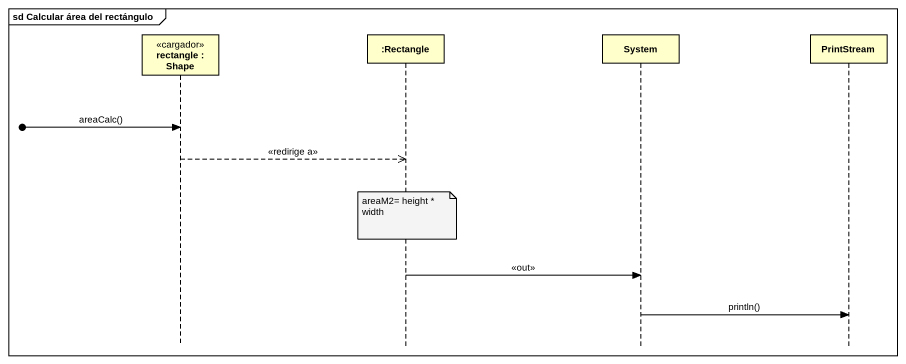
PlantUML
@startuml
mainframe sd Calcular área del rectángulo
hide footbox
participant "rectangle : Shape" as rectangle_ <<cargador>>
participant ":Rectangle" as Rectangle_
participant System
participant PrintStream

[o-> rectangle_ : areaCalc()
rectangle_ -->> Rectangle_ : <<redirige a>>
note over Rectangle_ : areaM2= height * width
Rectangle_ -> System : <<out>>
System -> PrintStream : println()
@enduml
